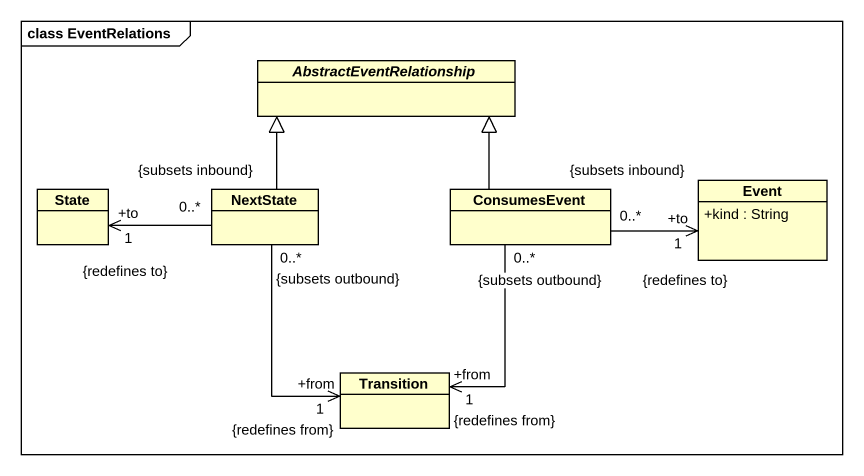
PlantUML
@startuml
mainframe class EventRelations
hide circle
hide empty members
skinparam classAttributeIconSize 0
abstract class AbstractEventRelationship
class "State" as State_
class NextState
class ConsumesEvent
class Event {
  +kind : String
}
class Transition
NextState -up-|> AbstractEventRelationship
NextState "0..*\n{subsets inbound}" -left-> "+to\n1\n{redefines to}" State_
NextState "0..*\n{subsets outbound}" --> "+from\n1\n{redefines from}" Transition
ConsumesEvent -up-|> AbstractEventRelationship
ConsumesEvent "0..*\n{subsets inbound}" -right-> "+to\n1\n{redefines to}" Event
ConsumesEvent "0..*\n{subsets outbound}" --> "+from\n1\n{redefines from}" Transition
@enduml
